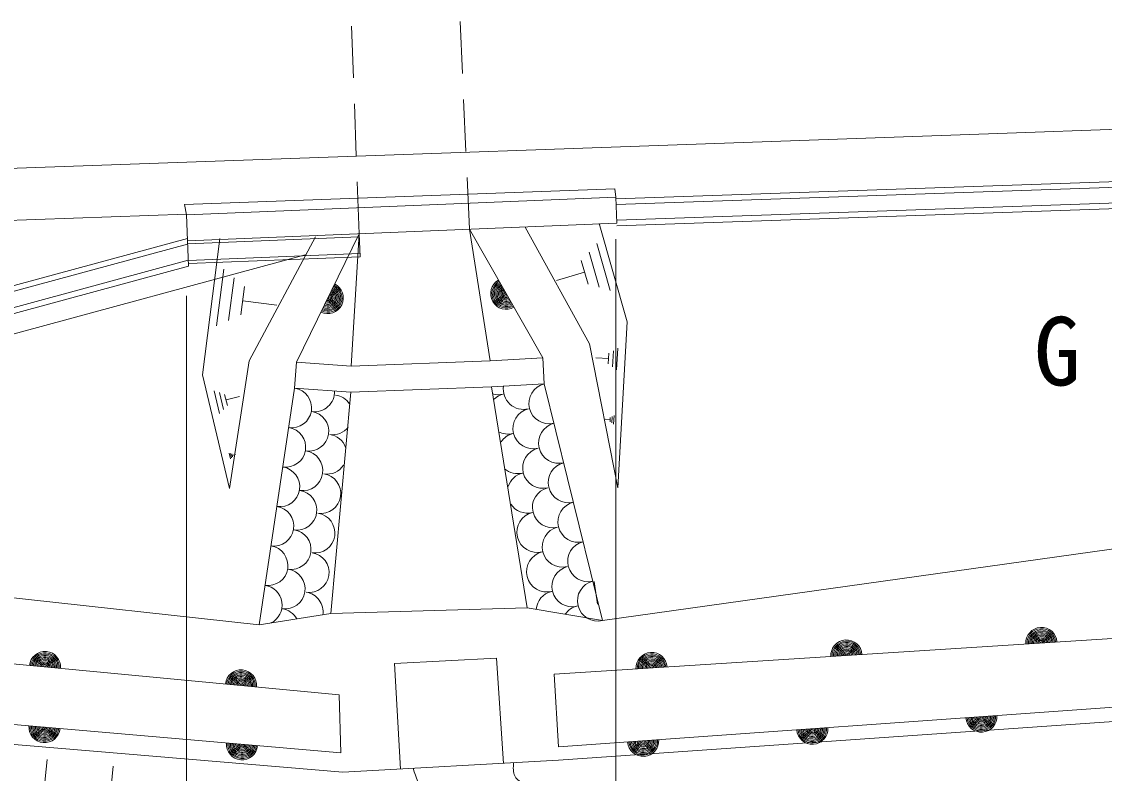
# Model space of a CAD drawing. Units: millimetres, scale not verified. Extents: x 40000 to 680000, y 20000 to 380000.
# Drawn here: x 390356 to 411188, y 274242 to 288705 of the extents above; entities that cross this region are included whole.
import ezdxf
from ezdxf.enums import TextEntityAlignment as Align

# ---------------------------------------------------------------- set-up
doc = ezdxf.new("R2010")
doc.units = ezdxf.units.MM
doc.header["$LTSCALE"] = 1000
for name, color, linetype, lineweight in [('M-BGD', 7, 'Continuous', 13), ('M-BMK-ROW', 30, 'Continuous', 25), ('M-STR-HTXT', 7, 'Continuous', 13), ('M-STR-STRC', 7, 'Continuous', 13)]:
    doc.layers.add(name, color=color, linetype=linetype, lineweight=lineweight)
doc.styles.add('ＭＳ ゴシック', font='')
doc.styles.get('ＭＳ ゴシック').set_extended_font_data('MS Gothic')

msp = doc.modelspace()

# ---------------------------------------------------------------- linework, layer by layer
at = {"layer": 'M-BGD'}
for p, q in [((396741, 287621), (396704, 288620)), ((398836, 287706), (398791, 288705)), ((396795, 286122), (396759, 287121)), ((398904, 286208), (398859, 287207)), ((401790, 285294), (426320, 286143)), ((401794, 285184), (426350, 286034)), ((396849, 284623), (396813, 285622)), ((398971, 284710), (398926, 285708)), ((401805, 284884), (426433, 285736)), ((401808, 284774), (426463, 285627)), ((393488, 285190), (401771, 285489)), ((401771, 285489), (401789, 285325)), ((393526, 284988), (401789, 285325)), ((401789, 285325), (401809, 284825)), ((386664, 284760), (393526, 285002)), ((393488, 285190), (393526, 284988)), ((393526, 284988), (393567, 284002)), ((393547, 284489), (401809, 284825)), ((401465, 284819), (402005, 282932)), ((395642, 282152), (396849, 284623)), ((396695, 282079), (396849, 284623)), ((396849, 284623), (396867, 284183)), ((398971, 284710), (400384, 282236)), ((399373, 282179), (398971, 284710)), ((400041, 284750), (401284, 282507)), ((387038, 282772), (393545, 284535)), ((387067, 282666), (393549, 284423)), ((393549, 284429), (396851, 284563)), ((393834, 281909), (394170, 284534)), ((394732, 282177), (396007, 284562)), ((401421, 284434), (401676, 283534)), ((393562, 284109), (396864, 284243)), ((393565, 284049), (396867, 284183)), ((401273, 284269), (401468, 283595)), ((387145, 282377), (393562, 284115)), ((387174, 282270), (393567, 284002)), ((401121, 284109), (401253, 283656)), ((394102, 282850), (394244, 283940)), ((394337, 282958), (394444, 283773)), ((400647, 283728), (401187, 283882)), ((394572, 283065), (394642, 283610)), ((395263, 283253), (394608, 283336)), ((402005, 282932), (401825, 279738)), ((401284, 282507), (401825, 279738)), ((401655, 282327), (401642, 282120)), ((401744, 282374), (401721, 282064)), ((401826, 282422), (401800, 282009)), ((394357, 279724), (394732, 282177)), ((395642, 282152), (395607, 281654)), ((395642, 282152), (396695, 282079)), ((396695, 282079), (399373, 282179)), ((399373, 282179), (400384, 282236)), ((400384, 282236), (400412, 281737)), ((401402, 282237), (401652, 282223)), ((394357, 279724), (393834, 281909)), ((394925, 277101), (395607, 281654)), ((395607, 281654), (396687, 281578)), ((396687, 281578), (399396, 281679)), ((399396, 281679), (400412, 281737)), ((400079, 277426), (399396, 281679)), ((400412, 281737), (401533, 277181)), ((394162, 281168), (394059, 281603)), ((394238, 281242), (394160, 281569)), ((394315, 281317), (394261, 281534)), ((394548, 281490), (394290, 281427)), ((396304, 277315), (396687, 281578)), ((401581, 281054), (401681, 281048)), ((401682, 281091), (401679, 281005)), ((401718, 281109), (401711, 280984)), ((401754, 281127), (401743, 280963)), ((394375, 280295), (394350, 280405)), ((394393, 280313), (394374, 280396)), ((394411, 280331), (394397, 280388)), ((394471, 280377), (394405, 280357)), ((401533, 277181), (419360, 279684)), ((382047, 278517), (394925, 277101)), ((401370, 277934), (401434, 277498)), ((377601, 277527), (396462, 275756)), ((396304, 277315), (394925, 277101)), ((400079, 277426), (396304, 277315)), ((401533, 277181), (400079, 277426)), ((419351, 277353), (400600, 276148)), ((397527, 276358), (399491, 276460)), ((399491, 276460), (399627, 274435)), ((396497, 274636), (377491, 276292)), ((397643, 274325), (397527, 276358)), ((400600, 276148), (400687, 274751)), ((400687, 274751), (420211, 276153)), ((377452, 275867), (396537, 274264)), ((400684, 274494), (419998, 275845)), ((396462, 275756), (396497, 274636)), ((390782, 273884), (390847, 274509)), ((392046, 273683), (392114, 274378)), ((396537, 274264), (400684, 274494))]:
    msp.add_line(p, q, dxfattribs=at)
for centre, radius, start, end in [((396245, 283388), 300, 243.9597, 63.9597), ((396245, 283388), 275, 243.9597, 63.9597), ((396245, 283388), 250, 243.9597, 63.9597), ((396245, 283388), 225, 243.9597, 63.9597), ((396245, 283388), 200, 243.9597, 63.9597), ((396245, 283388), 175, 243.9597, 63.9597), ((399679, 283471), 300, 119.7415, 299.7415), ((399679, 283471), 275, 119.7415, 299.7415), ((399679, 283471), 250, 119.7415, 299.7415), ((399679, 283471), 225, 119.7415, 299.7415), ((399679, 283471), 200, 119.7415, 299.7415), ((399679, 283471), 175, 119.7415, 299.7415), ((399679, 283471), 150, 119.7415, 299.7415), ((399679, 283471), 125, 119.7415, 299.7415), ((399679, 283471), 100, 119.7415, 299.7415), ((399679, 283471), 75, 119.7415, 299.7415), ((396245, 283388), 150, 243.9597, 63.9597), ((396245, 283388), 125, 243.9597, 63.9597), ((396245, 283388), 100, 243.9597, 63.9597), ((396245, 283388), 75, 243.9597, 63.9597), ((396245, 283388), 50, 243.9597, 63.9597), ((396245, 283388), 25, 243.9597, 63.9597), ((399679, 283471), 50, 119.7415, 299.7415), ((399679, 283471), 25, 119.7415, 299.7415), ((395550, 281274), 384, 261.4828, 81.4828), ((400013, 281636), 391, 171.6379, 283.8247), ((400506, 281357), 391, 103.8247, 283.8247), ((395993, 281584), 384, 261.4828, 2.3764), ((396340, 281142), 384, 33.025, 81.4828), ((399528, 281919), 391, 253.581, 283.8247), ((399715, 281160), 391, 103.8247, 133.4526), ((400200, 280876), 391, 103.8247, 283.8247), ((395880, 280825), 384, 261.4828, 81.4828), ((395436, 280516), 384, 261.4828, 81.4828), ((396340, 281142), 384, 261.4828, 320.8867), ((399715, 281160), 391, 241.532, 283.8247), ((400693, 280598), 391, 103.8247, 283.8247), ((396227, 280383), 384, 19.9504, 81.4828), ((399902, 280400), 391, 103.8247, 145.628), ((395766, 280066), 384, 261.4828, 81.4828), ((400387, 280117), 391, 103.8247, 283.8247), ((400879, 279839), 391, 103.8247, 283.8247), ((395323, 279757), 384, 261.4828, 81.4828), ((396113, 279625), 384, 261.4828, 81.4828), ((396227, 280383), 384, 261.4828, 327.1899), ((399902, 280400), 391, 229.3695, 283.8247), ((400089, 279641), 391, 103.8247, 162.0397), ((395652, 279307), 384, 261.4828, 81.4828), ((400574, 279358), 391, 103.8247, 283.8247), ((395209, 278998), 384, 261.4828, 81.4828), ((400089, 279641), 391, 214.1668, 283.8247), ((401066, 279079), 391, 103.8247, 283.8247), ((395999, 278866), 384, 261.4828, 81.4828), ((400276, 278882), 391, 103.8247, 283.8247), ((400761, 278599), 391, 103.8247, 283.8247), ((395539, 278549), 384, 261.4828, 81.4828), ((395095, 278239), 384, 261.4828, 81.4828), ((401253, 278320), 391, 103.8247, 283.8247), ((395886, 278107), 384, 261.4828, 81.4828), ((400462, 278123), 391, 103.8247, 283.8247), ((395425, 277790), 384, 261.4828, 81.4828), ((400948, 277840), 391, 103.8247, 283.8247), ((401440, 277561), 391, 103.8247, 283.8247), ((394982, 277480), 384, 296.1345, 81.4828), ((395772, 277348), 384, 351.4409, 81.4828), ((400644, 277362), 391, 103.8247, 174.8912), ((395309, 277033), 384, 27.9237, 81.4828), ((401140, 277086), 391, 103.8247, 146.3251), ((409976, 276751), 300, 3.6777, 183.6777), ((409976, 276751), 275, 3.6777, 183.6777), ((409976, 276751), 250, 3.6777, 183.6777), ((409976, 276751), 225, 3.6777, 183.6777), ((409976, 276751), 200, 3.6777, 183.6777), ((409976, 276751), 175, 3.6777, 183.6777), ((409976, 276751), 150, 3.6777, 183.6777), ((409976, 276751), 125, 3.6777, 183.6777), ((406225, 276510), 300, 3.6777, 183.6777), ((406225, 276510), 275, 3.6777, 183.6777), ((406225, 276510), 250, 3.6777, 183.6777), ((406225, 276510), 225, 3.6777, 183.6777), ((406225, 276510), 200, 3.6777, 183.6777), ((406225, 276510), 175, 3.6777, 183.6777), ((406225, 276510), 150, 3.6777, 183.6777), ((409976, 276751), 100, 3.6777, 183.6777), ((409976, 276751), 75, 3.6777, 183.6777), ((409976, 276751), 50, 3.6777, 183.6777), ((409976, 276751), 25, 3.6777, 183.6777), ((390804, 276288), 300, 354.6367, 174.6367), ((390804, 276288), 275, 354.6367, 174.6367), ((390804, 276288), 250, 354.6367, 174.6367), ((390804, 276288), 225, 354.6367, 174.6367), ((390804, 276288), 200, 354.6367, 174.6367), ((390804, 276288), 175, 354.6367, 174.6367), ((402475, 276269), 300, 3.6777, 183.6777), ((402475, 276269), 275, 3.6777, 183.6777), ((402475, 276269), 250, 3.6777, 183.6777), ((402475, 276269), 225, 3.6777, 183.6777), ((402475, 276269), 200, 3.6777, 183.6777), ((402475, 276269), 175, 3.6777, 183.6777), ((406225, 276510), 125, 3.6777, 183.6777), ((406225, 276510), 100, 3.6777, 183.6777), ((406225, 276510), 75, 3.6777, 183.6777), ((406225, 276510), 50, 3.6777, 183.6777), ((406225, 276510), 25, 3.6777, 183.6777), ((390804, 276288), 150, 354.6367, 174.6367), ((390804, 276288), 125, 354.6367, 174.6367), ((390804, 276288), 100, 354.6367, 174.6367), ((390804, 276288), 75, 354.6367, 174.6367), ((390804, 276288), 50, 354.6367, 174.6367), ((390804, 276288), 25, 354.6367, 174.6367), ((394576, 275933), 300, 354.6367, 174.6367), ((402475, 276269), 150, 3.6777, 183.6777), ((402475, 276269), 125, 3.6777, 183.6777), ((402475, 276269), 100, 3.6777, 183.6777), ((402475, 276269), 75, 3.6777, 183.6777), ((402475, 276269), 50, 3.6777, 183.6777), ((402475, 276269), 25, 3.6777, 183.6777), ((394576, 275933), 275, 354.6367, 174.6367), ((394576, 275933), 250, 354.6367, 174.6367), ((394576, 275933), 225, 354.6367, 174.6367), ((394576, 275933), 200, 354.6367, 174.6367), ((394576, 275933), 175, 354.6367, 174.6367), ((394576, 275933), 150, 354.6367, 174.6367), ((394576, 275933), 125, 354.6367, 174.6367), ((394576, 275933), 100, 354.6367, 174.6367), ((394576, 275933), 75, 354.6367, 174.6367), ((394576, 275933), 50, 354.6367, 174.6367), ((394576, 275933), 25, 354.6367, 174.6367), ((408822, 275335), 300, 184.107, 4.107), ((408822, 275335), 275, 184.107, 4.107), ((408822, 275335), 250, 184.107, 4.107), ((408822, 275335), 225, 184.107, 4.107), ((408822, 275335), 200, 184.107, 4.107), ((408822, 275335), 175, 184.107, 4.107), ((408822, 275335), 150, 184.107, 4.107), ((408822, 275335), 125, 184.107, 4.107), ((408822, 275335), 100, 184.107, 4.107), ((408822, 275335), 75, 184.107, 4.107), ((408822, 275335), 50, 184.107, 4.107), ((408822, 275335), 25, 184.107, 4.107), ((390795, 275133), 300, 175.0209, 355.0209), ((390795, 275133), 275, 175.0209, 355.0209), ((390795, 275133), 250, 175.0209, 355.0209), ((390795, 275133), 225, 175.0209, 355.0209), ((390795, 275133), 200, 175.0209, 355.0209), ((390795, 275133), 175, 175.0209, 355.0209), ((390795, 275133), 150, 175.0209, 355.0209), ((390795, 275133), 125, 175.0209, 355.0209), ((390795, 275133), 100, 175.0209, 355.0209), ((390795, 275133), 75, 175.0209, 355.0209), ((390795, 275133), 50, 175.0209, 355.0209), ((390795, 275133), 25, 175.0209, 355.0209), ((405568, 275102), 300, 184.107, 4.107), ((405568, 275102), 275, 184.107, 4.107), ((405568, 275102), 250, 184.107, 4.107), ((405568, 275102), 225, 184.107, 4.107), ((405568, 275102), 200, 184.107, 4.107), ((405568, 275102), 175, 184.107, 4.107), ((405568, 275102), 150, 184.107, 4.107), ((405568, 275102), 125, 184.107, 4.107), ((405568, 275102), 100, 184.107, 4.107), ((405568, 275102), 75, 184.107, 4.107), ((405568, 275102), 50, 184.107, 4.107), ((405568, 275102), 25, 184.107, 4.107), ((394596, 274802), 300, 175.0209, 355.0209), ((394596, 274802), 275, 175.0209, 355.0209), ((394596, 274802), 250, 175.0209, 355.0209), ((394596, 274802), 225, 175.0209, 355.0209), ((394596, 274802), 200, 175.0209, 355.0209), ((394596, 274802), 175, 175.0209, 355.0209), ((394596, 274802), 150, 175.0209, 355.0209), ((394596, 274802), 125, 175.0209, 355.0209), ((394596, 274802), 100, 175.0209, 355.0209), ((394596, 274802), 75, 175.0209, 355.0209), ((394596, 274802), 50, 175.0209, 355.0209), ((394596, 274802), 25, 175.0209, 355.0209), ((402314, 274868), 300, 184.107, 4.107), ((402314, 274868), 275, 184.107, 4.107), ((402314, 274868), 250, 184.107, 4.107), ((402314, 274868), 225, 184.107, 4.107), ((402314, 274868), 200, 184.107, 4.107), ((402314, 274868), 175, 184.107, 4.107), ((402314, 274868), 150, 184.107, 4.107), ((402314, 274868), 125, 184.107, 4.107), ((402314, 274868), 100, 184.107, 4.107), ((402314, 274868), 75, 184.107, 4.107), ((402314, 274868), 50, 184.107, 4.107), ((402314, 274868), 25, 184.107, 4.107)]:
    msp.add_arc(centre, radius, start, end, dxfattribs=at)
for points, knots in [([(403586, 254775), (402880, 254962), (402175, 255148), (401503, 255417), (401025, 255607), (400564, 255839), (400128, 256130), (399576, 256498), (399065, 256961), (398741, 257522), (398398, 258116), (398265, 258819), (398058, 259490), (397899, 260003), (397696, 260498), (397434, 260959), (397088, 261568), (396638, 262117), (396176, 262654), (395728, 263176), (395269, 263686), (394754, 264133), (394294, 264534), (393789, 264885), (393323, 265286), (392898, 265652), (392506, 266061), (392182, 266516), (391808, 267043), (391525, 267632), (391164, 268167), (390818, 268678), (390402, 269140), (389953, 269570), (389396, 270105), (388791, 270591), (388123, 270965), (387594, 271260), (387026, 271486), (386452, 271689), (385907, 271881), (385357, 272053), (384795, 272177), (384086, 272334), (383360, 272416), (382644, 272546), (382010, 272662), (381384, 272817), (380756, 272961), (380121, 273107), (379483, 273243), (378840, 273345), (378050, 273471), (377252, 273547), (376457, 273641), (375692, 273731), (374931, 273838), (374164, 273913), (373366, 273990), (372562, 274032), (371764, 274000), (371007, 273970), (370255, 273874), (369501, 273771), (368633, 273653), (367761, 273525), (366932, 273257), (366318, 273059), (365727, 272784), (365111, 272583), (364468, 272373), (363799, 272244), (363127, 272164), (362296, 272065), (361460, 272041), (360626, 271979), (359840, 271922), (359054, 271831), (358270, 271833), (357568, 271835), (356866, 271911), (356162, 271969), (355385, 272032), (354604, 272072), (353841, 272209), (353057, 272350), (352292, 272594), (351526, 272834), (350821, 273056), (350115, 273275), (349392, 273411), (348583, 273563), (347752, 273612), (346927, 273584), (346119, 273556), (345317, 273454), (344520, 273316), (343876, 273205), (343235, 273070), (342587, 273019), (341969, 272970), (341345, 272996), (340723, 273051), (340128, 273103), (339536, 273181), (338961, 273326), (338299, 273494), (337661, 273752), (337001, 273944), (336377, 274126), (335734, 274248), (335088, 274298), (334245, 274362), (333397, 274302), (332553, 274170), (331492, 274004), (330436, 273724), (329508, 273213), (328858, 272855), (328271, 272383), (327665, 271946), (327465, 271801), (327263, 271661), (327061, 271520)], [0, 0, 0, 0, 1, 1, 1, 2, 2, 2, 3, 3, 3, 4, 4, 4, 5, 5, 5, 6, 6, 6, 7, 7, 7, 8, 8, 8, 9, 9, 9, 10, 10, 10, 11, 11, 11, 12, 12, 12, 13, 13, 13, 14, 14, 14, 15, 15, 15, 16, 16, 16, 17, 17, 17, 18, 18, 18, 19, 19, 19, 20, 20, 20, 21, 21, 21, 22, 22, 22, 23, 23, 23, 24, 24, 24, 25, 25, 25, 26, 26, 26, 27, 27, 27, 28, 28, 28, 29, 29, 29, 30, 30, 30, 31, 31, 31, 32, 32, 32, 33, 33, 33, 34, 34, 34, 35, 35, 35, 36, 36, 36, 37, 37, 37, 38, 38, 38, 39, 39, 39, 40, 40, 40, 41, 41, 41, 41]), ([(399819, 274446), (399814, 274354), (399810, 274263), (399843, 274193), (399895, 274087), (400035, 274031), (400161, 273972), (400385, 273866), (400565, 273746), (400746, 273615), (400971, 273451), (401197, 273269), (401414, 273084), (401670, 272865), (401913, 272641), (402170, 272416), (402434, 272186), (402713, 271956), (402870, 271655), (403008, 271389), (403051, 271068), (403191, 270799), (403273, 270641), (403388, 270501), (403504, 270363), (403750, 270068), (403997, 269781), (404255, 269498), (404600, 269118), (404965, 268744), (405222, 268307), (405472, 267883), (405619, 267400), (405790, 266930), (405980, 266406), (406198, 265899), (406448, 265407), (406643, 265020), (406857, 264644), (407055, 264256), (407269, 263835), (407464, 263402), (407582, 262948), (407680, 262572), (407724, 262181), (407754, 261792), (407802, 261177), (407813, 260565), (407848, 259948), (407892, 259181), (407973, 258406), (407830, 257655), (407765, 257315), (407655, 256980), (407632, 256637), (407621, 256484), (407628, 256329), (407640, 256175), (407661, 255914), (407699, 255656), (407729, 255396), (407772, 255011), (407796, 254623), (407821, 254236)], [0, 0, 0, 0, 1, 1, 1, 2, 2, 2, 3, 3, 3, 4, 4, 4, 5, 5, 5, 6, 6, 6, 7, 7, 7, 8, 8, 8, 9, 9, 9, 10, 10, 10, 11, 11, 11, 12, 12, 12, 13, 13, 13, 14, 14, 14, 15, 15, 15, 16, 16, 16, 17, 17, 17, 18, 18, 18, 19, 19, 19, 20, 20, 20, 21, 21, 21, 21]), ([(397889, 274339), (397946, 274167), (398003, 273994), (398107, 273866), (398285, 273646), (398599, 273553), (398891, 273441), (399469, 273220), (399963, 272924), (400422, 272570), (400865, 272229), (401276, 271834), (401721, 271476), (402075, 271192), (402450, 270932), (402741, 270593), (403026, 270262), (403230, 269857), (403381, 269440), (403575, 268906), (403683, 268352), (403767, 267797), (403908, 266870), (403983, 265937), (404017, 264991), (404028, 264667), (404035, 264341), (404095, 264030), (404243, 263269), (404710, 262591), (405043, 261873), (405303, 261314), (405481, 260730), (405680, 260151), (405899, 259517), (406145, 258889), (406310, 258240), (406482, 257567), (406567, 256872), (406627, 256176), (406726, 255037), (406755, 253896), (406896, 252765), (406935, 252452), (406982, 252140), (407030, 251827)], [0, 0, 0, 0, 1, 1, 1, 2, 2, 2, 3, 3, 3, 4, 4, 4, 5, 5, 5, 6, 6, 6, 7, 7, 7, 8, 8, 8, 9, 9, 9, 10, 10, 10, 11, 11, 11, 12, 12, 12, 13, 13, 13, 14, 14, 14, 15, 15, 15, 15])]:
    msp.add_open_spline(points, degree=3, knots=knots, dxfattribs=at)
at = {"layer": 'M-BMK-ROW', "lineweight": 13}
msp.add_line((378793, 279607), (395808, 284217), dxfattribs=at)
at = {"layer": 'M-STR-HTXT'}
for p, q in [((401790, 284519), (401790, 234709)), ((393526, 283433), (393526, 234709))]:
    msp.add_line(p, q, dxfattribs=at)
at = {"layer": 'M-STR-STRC'}
for p, q in [((409137, 286554), (414051, 286727)), ((389147, 285849), (409137, 286554))]:
    msp.add_line(p, q, dxfattribs=at)

# ---------------------------------------------------------------- texts
at = {"layer": 'M-BGD', "style": 'ＭＳ ゴシック'}
msp.add_text('G', height=1320, dxfattribs=at).set_placement((409833, 281310), align=Align.BOTTOM_LEFT)

doc.saveas('drawing.dxf')
